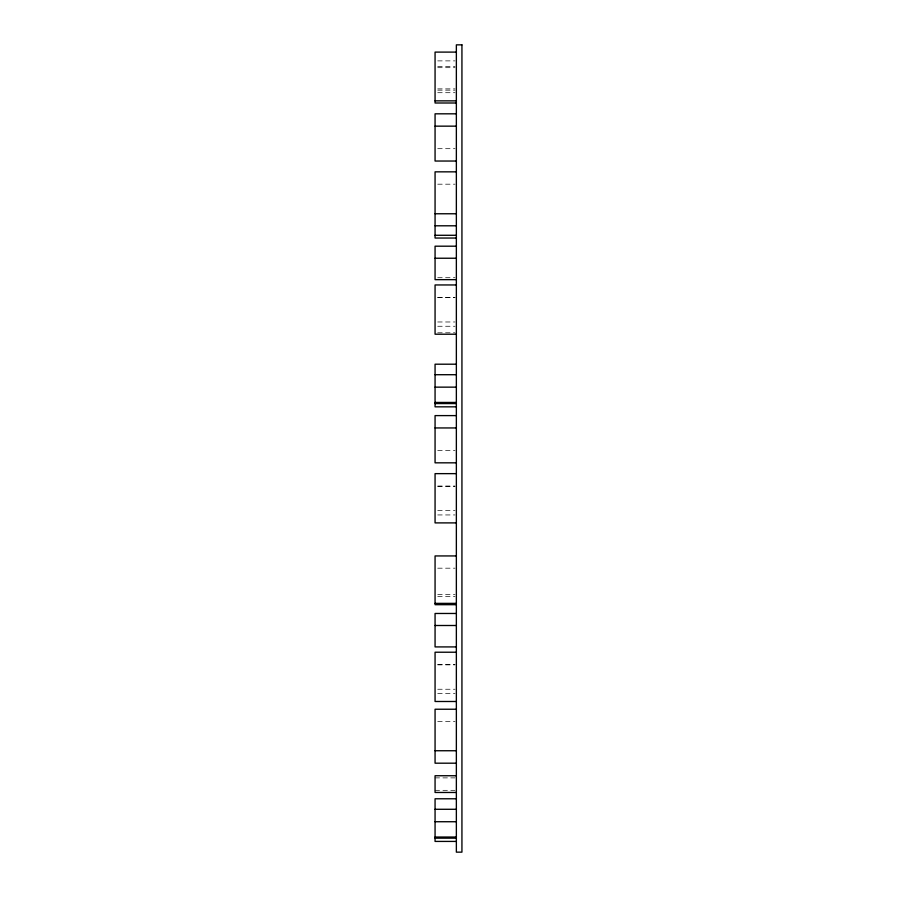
<?xml version="1.0" encoding="UTF-8"?>
<svg xmlns="http://www.w3.org/2000/svg" width="897" height="897" viewBox="0 0 897 897"><rect width="100%" height="100%" fill="white"/><g stroke="black" fill="none" stroke-linecap="round" stroke-linejoin="round"><path stroke-width="0.67" stroke-dasharray="4.49 3.36" d="M437.725 60.884L455.026 60.884M437.725 66.49L455.026 66.49M437.725 67.69L455.026 67.69M437.725 88.881L455.026 88.881M437.725 90.149L455.026 90.149M437.725 92.705L455.026 92.705M437.725 148.689L455.026 148.689M437.725 184.188L455.026 184.188M437.725 277.711L455.026 277.711M437.725 297.4L455.026 297.4M437.725 297.602L455.026 297.602M437.725 321.978L455.026 321.978M437.725 326.261L455.026 326.261M437.725 332.787L455.026 332.787M437.725 450.485L455.026 450.485M437.725 486.084L455.026 486.084M437.725 486.286L455.026 486.286M437.725 510.662L455.026 510.662M437.725 514.945L455.026 514.945M437.725 568.182L455.026 568.182M437.725 594.498L455.026 594.498M437.725 596.438L455.026 596.438M437.725 664.666L455.026 664.666M437.725 664.868L455.026 664.868M437.725 689.244L455.026 689.244M437.725 693.527L455.026 693.527M437.725 721.58L455.026 721.58M435.067 777.878L455.026 777.878M435.067 790.324L455.026 790.324"/><path stroke-width="1.35" d="M456.36 52.104L435.067 52.104L435.067 102.998L456.36 102.998M435.067 100.856L456.36 100.856M456.36 113.818L435.067 113.818L435.067 161.034L456.36 161.034M435.067 126.152L456.36 126.152M456.36 171.843L435.067 171.843L435.067 238.041L456.36 238.041M435.067 213.766L456.36 213.766M435.067 225.797L456.36 225.797M435.067 235.283L456.36 235.283M456.36 246.193L435.067 246.193L435.067 279.651L456.36 279.651M435.067 258.235L456.36 258.235M456.36 284.954L435.067 284.954L435.067 334.211L456.36 334.211M456.36 364.204L435.067 364.204L435.067 406.834L456.36 406.834M435.067 374.711L456.36 374.711M435.067 387.145L456.36 387.145M435.067 402.45L456.36 402.45M435.067 403.572L456.36 403.572M456.36 415.603L435.067 415.603L435.067 462.83L456.36 462.83M435.067 427.947L456.36 427.947M456.36 473.638L435.067 473.638L435.067 522.895L456.36 522.895M456.36 555.938L435.067 555.938L435.067 604.69L456.36 604.69M435.067 603.367L456.36 603.367M456.36 613.47L435.067 613.47L435.067 646.916L456.36 646.916M435.067 625.501L456.36 625.501M456.36 652.22L435.067 652.22L435.067 701.488L456.36 701.488M456.36 709.235L435.067 709.235L435.067 763.19L456.36 763.19M435.067 750.744L456.36 750.744M456.36 775.737L435.067 775.737L435.067 792.466L456.36 792.466M456.36 798.779L435.067 798.779L435.067 841.42L456.36 841.42M435.067 809.285L456.36 809.285M435.067 821.73L456.36 821.73M435.067 837.036L456.36 837.036M435.067 838.157L456.36 838.157M461.933 44.85L456.36 44.85L456.36 852.15L461.933 852.15L461.933 44.85"/></g></svg>
